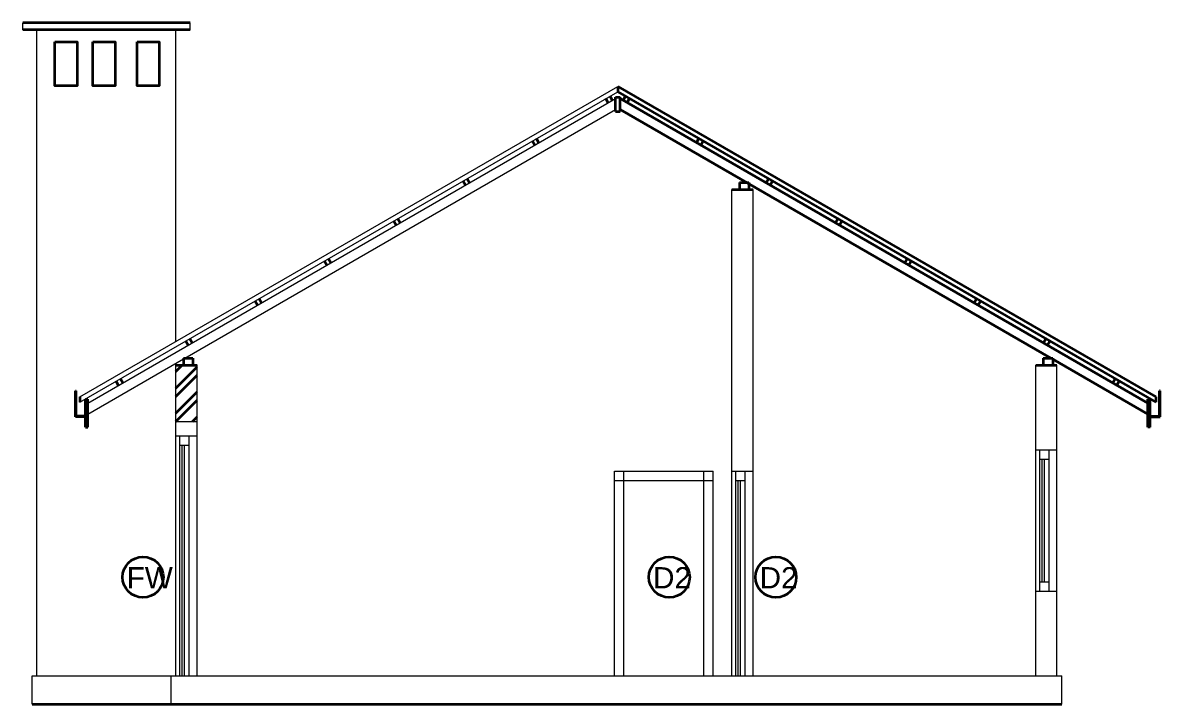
# Model space of a CAD drawing. Header units: inches. Extents: x -5041 to 2538, y -658 to 1746.
# Drawn here: x 2055.7 to 2538.5, y 1456.7 to 1746 of the extents above; entities that cross this region are included whole.
import ezdxf

# ---------------------------------------------------------------- set-up
doc = ezdxf.new("R2010")
doc.units = ezdxf.units.IN
doc.header["$MEASUREMENT"] = 0
doc.layers.add('Dimension', color=132, linetype='Continuous', lineweight=20)
doc.layers.add('Wall', color=20, linetype='Continuous', lineweight=35)
doc.styles.add('9 inch', font='arial.ttf', dxfattribs={"height": 9})

msp = doc.modelspace()

# ---------------------------------------------------------------- hatches: boundary and pattern name
at = {"layer": 'Wall'}
h = msp.add_hatch(dxfattribs=at)
h.set_pattern_fill('ANSI32', color=256, scale=20)
h.set_pattern_definition([(45, (593.39, 0), (-5.3033, 5.3033), []), (45, (596.9255, 0), (-5.3033, 5.3033), [])])
h.paths.add_polyline_path([(2129.65609, 1600.68798), (2120.65609, 1600.68798), (2120.65609, 1576.68798), (2129.65609, 1576.68798)])

# ---------------------------------------------------------------- linework, layer by layer
at = {"layer": 'Dimension'}
for p, q in [((2055.65609, 1743.01898), (2055.65609, 1746.01898)), ((2126.65609, 1743.01898), (2126.65609, 1746.01898)), ((2061.65609, 1468.68798), (2061.65609, 1743.01898)), ((2120.65609, 1610.72149), (2120.65609, 1743.01898)), ((2079.89414, 1587.18757), (2308.23285, 1719.01898)), ((2079.89414, 1584.87816), (2308.23285, 1716.70958)), ((2083.27754, 1584.52217), (2307.23285, 1713.82283)), ((2124.47369, 1603.68798), (2307.23285, 1709.20403)), ((2356.65609, 1468.68798), (2356.65609, 1675.16616)), ((2365.65609, 1468.68798), (2365.65609, 1675.16616)), ((2083.27754, 1579.90337), (2123.85224, 1603.32918)), ((2120.65609, 1468.68798), (2120.65609, 1601.48388)), ((2129.65609, 1468.68798), (2129.65609, 1600.68798)), ((2485.65609, 1468.68798), (2485.65609, 1600.68798)), ((2494.65609, 1468.68798), (2494.65609, 1600.68798)), ((2120.65609, 1576.68798), (2129.65609, 1576.68798)), ((2120.65609, 1570.68798), (2129.65609, 1570.68798)), ((2122.33585, 1468.68798), (2122.33585, 1570.68798)), ((2126.33585, 1468.68798), (2126.33585, 1570.68798)), ((2122.33585, 1566.68798), (2126.33585, 1566.68798)), ((2123.33585, 1468.68798), (2123.33585, 1566.68798)), ((2124.33585, 1468.68798), (2124.33585, 1566.68798)), ((2485.65609, 1564.68798), (2494.65609, 1564.68798)), ((2487.33585, 1504.68798), (2487.33585, 1564.68798)), ((2491.33585, 1504.68798), (2491.33585, 1564.68798)), ((2487.33585, 1560.68798), (2491.33585, 1560.68798)), ((2488.33585, 1508.68798), (2488.33585, 1560.68798)), ((2489.33585, 1508.68798), (2489.33585, 1560.68798)), ((2306.78277, 1468.68798), (2306.78277, 1555.68798)), ((2306.78277, 1555.68798), (2348.78277, 1555.68798)), ((2310.78277, 1468.68798), (2310.78277, 1555.68798)), ((2344.78277, 1468.68798), (2344.78277, 1555.68798)), ((2348.78277, 1468.68798), (2348.78277, 1555.68798)), ((2356.65609, 1555.68798), (2365.65609, 1555.68798)), ((2356.65609, 1555.68798), (2365.65609, 1555.68798)), ((2358.33585, 1468.68798), (2358.33585, 1555.68798)), ((2362.33585, 1468.68798), (2362.33585, 1555.68798)), ((2306.78277, 1551.68798), (2348.78277, 1551.68798)), ((2358.33585, 1551.68798), (2362.33585, 1551.68798)), ((2359.33585, 1468.68798), (2359.33585, 1551.68798)), ((2360.33585, 1468.68798), (2360.33585, 1551.68798)), ((2487.33585, 1508.68798), (2491.33585, 1508.68798)), ((2485.65609, 1504.68798), (2494.65609, 1504.68798)), ((2059.65609, 1468.68798), (2496.65609, 1468.68798)), ((2059.65609, 1456.68798), (2059.65609, 1468.68798)), ((2118.65609, 1456.68798), (2118.65609, 1468.68798)), ((2496.65609, 1456.68798), (2496.65609, 1468.68798))]:
    msp.add_line(p, q, dxfattribs=at)
at = {"layer": 'Wall'}
for p, q in [((2126.65609, 1746.01898), (2055.65609, 1746.01898)), ((2126.65609, 1743.01898), (2055.65609, 1743.01898)), ((2308.23285, 1719.01898), (2536.57157, 1587.18757)), ((2308.23285, 1719.01898), (2308.23285, 1716.70958)), ((2305.94488, 1713.07922), (2304.94488, 1714.81127)), ((2307.23285, 1708.40018), (2307.23285, 1714.40018)), ((2307.23285, 1714.40018), (2309.23285, 1714.40018)), ((2308.23285, 1716.70958), (2536.57157, 1584.87816)), ((2309.23285, 1708.40018), (2309.23285, 1714.40018)), ((2310.52083, 1713.07922), (2311.52083, 1714.81127)), ((2304.21283, 1712.07922), (2303.21283, 1713.81127)), ((2309.23285, 1713.82283), (2533.18817, 1584.52217)), ((2312.25288, 1712.07922), (2313.25288, 1713.81127)), ((2307.23285, 1708.40018), (2309.23285, 1708.40018)), ((2309.23285, 1709.20403), (2491.99202, 1603.68798)), ((2273.03591, 1694.07922), (2272.03591, 1695.81127)), ((2274.76796, 1695.07922), (2273.76796, 1696.81127)), ((2341.69775, 1695.07922), (2342.69775, 1696.81127)), ((2343.4298, 1694.07922), (2344.4298, 1695.81127)), ((2243.59105, 1677.07922), (2242.59105, 1678.81127)), ((2245.3231, 1678.07922), (2244.3231, 1679.81127)), ((2359.85224, 1678.16616), (2363.85224, 1678.16616)), ((2359.85224, 1678.16616), (2359.85224, 1675.16616)), ((2363.85224, 1678.16616), (2363.85224, 1675.16616)), ((2371.14261, 1678.07922), (2372.14261, 1679.81127)), ((2372.87466, 1677.07922), (2373.87466, 1678.81127)), ((2356.65609, 1675.16616), (2365.65609, 1675.16616)), ((2214.14618, 1660.07922), (2213.14618, 1661.81127)), ((2215.87823, 1661.07922), (2214.87823, 1662.81127)), ((2400.58747, 1661.07922), (2401.58747, 1662.81127)), ((2402.31952, 1660.07922), (2403.31952, 1661.81127)), ((2184.70132, 1643.07922), (2183.70132, 1644.81127)), ((2186.43337, 1644.07922), (2185.43337, 1645.81127)), ((2430.03234, 1644.07922), (2431.03234, 1645.81127)), ((2431.76439, 1643.07922), (2432.76439, 1644.81127)), ((2155.25646, 1626.07922), (2154.25646, 1627.81127)), ((2156.98851, 1627.07922), (2155.98851, 1628.81127)), ((2459.4772, 1627.07922), (2460.4772, 1628.81127)), ((2461.20925, 1626.07922), (2462.20925, 1627.81127)), ((2125.81159, 1609.07922), (2124.81159, 1610.81127)), ((2127.54364, 1610.07922), (2126.54364, 1611.81127)), ((2488.92207, 1610.07922), (2489.92207, 1611.81127)), ((2490.65412, 1609.07922), (2491.65412, 1610.81127)), ((2123.85224, 1603.68798), (2127.85224, 1603.68798)), ((2123.85224, 1603.68798), (2123.85224, 1600.68798)), ((2127.85224, 1603.68798), (2127.85224, 1600.68798)), ((2488.85224, 1603.68798), (2492.85224, 1603.68798)), ((2488.85224, 1603.68798), (2488.85224, 1600.68798)), ((2492.85224, 1603.68798), (2492.85224, 1600.68798)), ((2492.85224, 1603.19133), (2533.18817, 1579.90337)), ((2120.65609, 1600.68798), (2129.65609, 1600.68798)), ((2485.65609, 1600.68798), (2494.65609, 1600.68798)), ((2096.36673, 1592.07922), (2095.36673, 1593.81127)), ((2098.09878, 1593.07922), (2097.09878, 1594.81127)), ((2518.36693, 1593.07922), (2519.36693, 1594.81127)), ((2520.09898, 1592.07922), (2521.09898, 1593.81127)), ((2077.97754, 1578.71338), (2077.97754, 1589.7909)), ((2077.97754, 1589.7909), (2078.27754, 1589.7909)), ((2078.27754, 1579.01338), (2078.27754, 1589.7909)), ((2538.18817, 1579.01338), (2538.18817, 1589.7909)), ((2538.48817, 1589.7909), (2538.18817, 1589.7909)), ((2538.48817, 1578.71338), (2538.48817, 1589.7909)), ((2079.89414, 1587.18757), (2079.89414, 1584.87816)), ((2082.27754, 1574.25422), (2082.27754, 1586.25422)), ((2082.27754, 1586.25422), (2083.27754, 1586.25422)), ((2083.27754, 1574.25422), (2083.27754, 1586.25422)), ((2533.18817, 1579.90337), (2533.18817, 1586.25422)), ((2533.18817, 1574.25422), (2533.18817, 1586.25422)), ((2534.18817, 1586.25422), (2533.18817, 1586.25422)), ((2534.18817, 1574.25422), (2534.18817, 1586.25422)), ((2536.57157, 1587.18757), (2536.57157, 1584.87816)), ((2082.27754, 1579.01338), (2078.27754, 1579.01338)), ((2534.18817, 1579.01338), (2538.18817, 1579.01338)), ((2082.27754, 1578.71338), (2077.97754, 1578.71338)), ((2082.27754, 1574.25422), (2083.27754, 1574.25422)), ((2534.18817, 1574.25422), (2533.18817, 1574.25422)), ((2534.18817, 1578.71338), (2538.48817, 1578.71338)), ((2059.65609, 1456.68798), (2496.65609, 1456.68798))]:
    msp.add_line(p, q, dxfattribs=at)
for points in [[(2069.29453, 1737.94466), (2078.74041, 1737.94466), (2078.74041, 1719.26373), (2069.29453, 1719.26373)], [(2085.40809, 1737.94466), (2094.85397, 1737.94466), (2094.85397, 1719.26373), (2085.40809, 1719.26373)], [(2104.17208, 1737.94466), (2113.61797, 1737.94466), (2113.61797, 1719.26373), (2104.17208, 1719.26373)]]:
    msp.add_lwpolyline(points, close=True, dxfattribs=at)
for centre in [(2106.68715, 1510.64426), (2330.0946, 1510.64426), (2375.34426, 1510.64426)]:
    msp.add_circle(centre, 8.65981, dxfattribs=at)

# ---------------------------------------------------------------- texts
at = {"layer": 'Wall', "char_height": 9, "attachment_point": 1, "style": '9 inch'}
for s, insert in [('FW', (2099.79443, 1514.88895)), ('D2', (2323.20188, 1514.88895)), ('D2', (2368.45153, 1514.88895))]:
    msp.add_mtext_dynamic_manual_height_columns(s, width=0.3446411, gutter_width=45, heights=[0], dxfattribs=dict(at, insert=insert))

doc.saveas('drawing.dxf')
